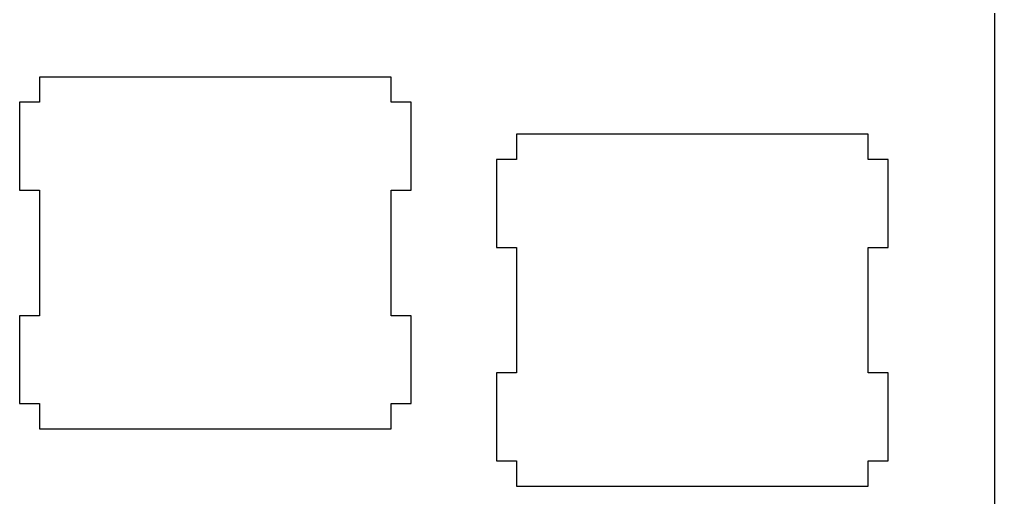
# Model space of a CAD drawing. Extents: x 0 to 145, y 2 to 120.
# Drawn here: x 80.2 to 119.03, y 77.25 to 96.28 of the extents above; entities that cross this region are included whole.
import ezdxf

# ---------------------------------------------------------------- set-up
doc = ezdxf.new("R2010")
doc.units = 0

# ---------------------------------------------------------------- blocks, each defined once
blk = doc.blocks.new('WIRE013')
at = {"layer": 'Row1', "color": 0}
for points in [[(95, 93.9896), (94.9, 93.9896), (94.8, 93.9896), (94.7, 93.9896), (94.6, 93.9896), (94.5, 93.9896), (94.4, 93.9896), (94.3, 93.9896), (94.2, 93.9896), (94.1, 93.9896), (94, 93.9896), (93.9, 93.9896), (93.8, 93.9896), (93.7, 93.9896), (93.6, 93.9896), (93.5, 93.9896), (93.4, 93.9896), (93.3, 93.9896), (93.2, 93.9896), (93.1, 93.9896), (93, 93.9896), (92.9, 93.9896), (92.8, 93.9896), (92.7, 93.9896), (92.6, 93.9896), (92.5, 93.9896), (92.4, 93.9896), (92.3, 93.9896), (92.2, 93.9896), (92.1, 93.9896), (92, 93.9896), (91.9, 93.9896), (91.8, 93.9896), (91.7, 93.9896), (91.6, 93.9896), (91.5, 93.9896), (91.4, 93.9896), (91.3, 93.9896), (91.2, 93.9896), (91.1, 93.9896), (91, 93.9896), (90.9, 93.9896), (90.8, 93.9896), (90.7, 93.9896), (90.6, 93.9896), (90.5, 93.9896), (90.4, 93.9896), (90.3, 93.9896), (90.2, 93.9896), (90.1, 93.9896), (90, 93.9896), (89.9, 93.9896), (89.8, 93.9896), (89.7, 93.9896), (89.6, 93.9896), (89.5, 93.9896), (89.4, 93.9896), (89.3, 93.9896), (89.2, 93.9896), (89.1, 93.9896), (89, 93.9896), (88.9, 93.9896), (88.8, 93.9896), (88.7, 93.9896), (88.6, 93.9896), (88.5, 93.9896), (88.4, 93.9896), (88.3, 93.9896), (88.2, 93.9896), (88.1, 93.9896), (88, 93.9896), (87.9, 93.9896), (87.8, 93.9896), (87.7, 93.9896), (87.6, 93.9896), (87.5, 93.9896), (87.4, 93.9896), (87.3, 93.9896), (87.2, 93.9896), (87.1, 93.9896), (87, 93.9896), (86.9, 93.9896), (86.8, 93.9896), (86.7, 93.9896), (86.6, 93.9896), (86.5, 93.9896), (86.4, 93.9896), (86.3, 93.9896), (86.2, 93.9896), (86.1, 93.9896), (86, 93.9896), (85.9, 93.9896), (85.8, 93.9896), (85.7, 93.9896), (85.6, 93.9896), (85.5, 93.9896), (85.4, 93.9896), (85.3, 93.9896), (85.2, 93.9896), (85.1, 93.9896), (85, 93.9896), (84.9, 93.9896), (84.8, 93.9896), (84.7, 93.9896), (84.6, 93.9896), (84.5, 93.9896), (84.4, 93.9896), (84.3, 93.9896), (84.2, 93.9896), (84.1, 93.9896), (84, 93.9896), (83.9, 93.9896), (83.8, 93.9896), (83.7, 93.9896), (83.6, 93.9896), (83.5, 93.9896), (83.4, 93.9896), (83.3, 93.9896), (83.2, 93.9896), (83.1, 93.9896), (83, 93.9896), (82.9, 93.9896), (82.8, 93.9896), (82.7, 93.9896), (82.6, 93.9896), (82.5, 93.9896), (82.4, 93.9896), (82.3, 93.9896), (82.2, 93.9896), (82.1, 93.9896), (82, 93.9896), (81.9, 93.9896), (81.8, 93.9896), (81.7, 93.9896), (81.6, 93.9896), (81.5, 93.9896), (81.4, 93.9896), (81.3, 93.9896), (81.2, 93.9896), (81.1, 93.9896), (81, 93.9896)], [(81, 93.9896), (81, 93.8896), (81, 93.7896), (81, 93.6896), (81, 93.5896), (81, 93.4896), (81, 93.3896), (81, 93.2896), (81, 93.1896), (81, 93.0896), (81, 92.9896)], [(95, 92.9896), (95, 93.0896), (95, 93.1896), (95, 93.2896), (95, 93.3896), (95, 93.4896), (95, 93.5896), (95, 93.6896), (95, 93.7896), (95, 93.8896), (95, 93.9896)], [(81, 92.9896), (80.9, 92.9896), (80.8, 92.9896), (80.7, 92.9896), (80.6, 92.9896), (80.5, 92.9896), (80.4, 92.9896), (80.3, 92.9896), (80.2, 92.9896)], [(80.2, 92.9896), (80.2, 92.8896), (80.2, 92.7896), (80.2, 92.6896), (80.2, 92.5896), (80.2, 92.4896), (80.2, 92.3896), (80.2, 92.2896), (80.2, 92.1896), (80.2, 92.0896), (80.2, 91.9896), (80.2, 91.8896), (80.2, 91.7896), (80.2, 91.6896), (80.2, 91.5896), (80.2, 91.4896), (80.2, 91.3896), (80.2, 91.2896), (80.2, 91.1896), (80.2, 91.0896), (80.2, 90.9896), (80.2, 90.8896), (80.2, 90.7896), (80.2, 90.6896), (80.2, 90.5896), (80.2, 90.4896), (80.2, 90.3896), (80.2, 90.2896), (80.2, 90.1896), (80.2, 90.0896), (80.2, 89.9896), (80.2, 89.8896), (80.2, 89.7896), (80.2, 89.6896), (80.2, 89.5896), (80.2, 89.4896)], [(95.8, 92.9896), (95.7, 92.9896), (95.6, 92.9896), (95.5, 92.9896), (95.4, 92.9896), (95.3, 92.9896), (95.2, 92.9896), (95.1, 92.9896), (95, 92.9896)], [(95.8, 89.4896), (95.8, 89.5896), (95.8, 89.6896), (95.8, 89.7896), (95.8, 89.8896), (95.8, 89.9896), (95.8, 90.0896), (95.8, 90.1896), (95.8, 90.2896), (95.8, 90.3896), (95.8, 90.4896), (95.8, 90.5896), (95.8, 90.6896), (95.8, 90.7896), (95.8, 90.8896), (95.8, 90.9896), (95.8, 91.0896), (95.8, 91.1896), (95.8, 91.2896), (95.8, 91.3896), (95.8, 91.4896), (95.8, 91.5896), (95.8, 91.6896), (95.8, 91.7896), (95.8, 91.8896), (95.8, 91.9896), (95.8, 92.0896), (95.8, 92.1896), (95.8, 92.2896), (95.8, 92.3896), (95.8, 92.4896), (95.8, 92.5896), (95.8, 92.6896), (95.8, 92.7896), (95.8, 92.8896), (95.8, 92.9896)], [(80.2, 89.4896), (80.3, 89.4896), (80.4, 89.4896), (80.5, 89.4896), (80.6, 89.4896), (80.7, 89.4896), (80.8, 89.4896), (80.9, 89.4896), (81, 89.4896)], [(81, 89.4896), (81, 89.3896), (81, 89.2896), (81, 89.1896), (81, 89.0896), (81, 88.9896), (81, 88.8896), (81, 88.7896), (81, 88.6896), (81, 88.5896), (81, 88.4896), (81, 88.3896), (81, 88.2896), (81, 88.1896), (81, 88.0896), (81, 87.9896), (81, 87.8896), (81, 87.7896), (81, 87.6896), (81, 87.5896), (81, 87.4896), (81, 87.3896), (81, 87.2896), (81, 87.1896), (81, 87.0896), (81, 86.9896), (81, 86.8896), (81, 86.7896), (81, 86.6896), (81, 86.5896), (81, 86.4896), (81, 86.3896), (81, 86.2896), (81, 86.1896), (81, 86.0896), (81, 85.9896), (81, 85.8896), (81, 85.7896), (81, 85.6896), (81, 85.5896), (81, 85.4896), (81, 85.3896), (81, 85.2896), (81, 85.1896), (81, 85.0896), (81, 84.9896), (81, 84.8896), (81, 84.7896), (81, 84.6896), (81, 84.5896), (81, 84.4896)], [(95, 84.4896), (95, 84.5896), (95, 84.6896), (95, 84.7896), (95, 84.8896), (95, 84.9896), (95, 85.0896), (95, 85.1896), (95, 85.2896), (95, 85.3896), (95, 85.4896), (95, 85.5896), (95, 85.6896), (95, 85.7896), (95, 85.8896), (95, 85.9896), (95, 86.0896), (95, 86.1896), (95, 86.2896), (95, 86.3896), (95, 86.4896), (95, 86.5896), (95, 86.6896), (95, 86.7896), (95, 86.8896), (95, 86.9896), (95, 87.0896), (95, 87.1896), (95, 87.2896), (95, 87.3896), (95, 87.4896), (95, 87.5896), (95, 87.6896), (95, 87.7896), (95, 87.8896), (95, 87.9896), (95, 88.0896), (95, 88.1896), (95, 88.2896), (95, 88.3896), (95, 88.4896), (95, 88.5896), (95, 88.6896), (95, 88.7896), (95, 88.8896), (95, 88.9896), (95, 89.0896), (95, 89.1896), (95, 89.2896), (95, 89.3896), (95, 89.4896)], [(95, 89.4896), (95.1, 89.4896), (95.2, 89.4896), (95.3, 89.4896), (95.4, 89.4896), (95.5, 89.4896), (95.6, 89.4896), (95.7, 89.4896), (95.8, 89.4896)], [(81, 84.4896), (80.9, 84.4896), (80.8, 84.4896), (80.7, 84.4896), (80.6, 84.4896), (80.5, 84.4896), (80.4, 84.4896), (80.3, 84.4896), (80.2, 84.4896)], [(80.2, 84.4896), (80.2, 84.3896), (80.2, 84.2896), (80.2, 84.1896), (80.2, 84.0896), (80.2, 83.9896), (80.2, 83.8896), (80.2, 83.7896), (80.2, 83.6896), (80.2, 83.5896), (80.2, 83.4896), (80.2, 83.3896), (80.2, 83.2896), (80.2, 83.1896), (80.2, 83.0896), (80.2, 82.9896), (80.2, 82.8896), (80.2, 82.7896), (80.2, 82.6896), (80.2, 82.5896), (80.2, 82.4896), (80.2, 82.3896), (80.2, 82.2896), (80.2, 82.1896), (80.2, 82.0896), (80.2, 81.9896), (80.2, 81.8896), (80.2, 81.7896), (80.2, 81.6896), (80.2, 81.5896), (80.2, 81.4896), (80.2, 81.3896), (80.2, 81.2896), (80.2, 81.1896), (80.2, 81.0896), (80.2, 80.9896)], [(95.8, 84.4896), (95.7, 84.4896), (95.6, 84.4896), (95.5, 84.4896), (95.4, 84.4896), (95.3, 84.4896), (95.2, 84.4896), (95.1, 84.4896), (95, 84.4896)], [(95.8, 80.9896), (95.8, 81.0896), (95.8, 81.1896), (95.8, 81.2896), (95.8, 81.3896), (95.8, 81.4896), (95.8, 81.5896), (95.8, 81.6896), (95.8, 81.7896), (95.8, 81.8896), (95.8, 81.9896), (95.8, 82.0896), (95.8, 82.1896), (95.8, 82.2896), (95.8, 82.3896), (95.8, 82.4896), (95.8, 82.5896), (95.8, 82.6896), (95.8, 82.7896), (95.8, 82.8896), (95.8, 82.9896), (95.8, 83.0896), (95.8, 83.1896), (95.8, 83.2896), (95.8, 83.3896), (95.8, 83.4896), (95.8, 83.5896), (95.8, 83.6896), (95.8, 83.7896), (95.8, 83.8896), (95.8, 83.9896), (95.8, 84.0896), (95.8, 84.1896), (95.8, 84.2896), (95.8, 84.3896), (95.8, 84.4896)], [(80.2, 80.9896), (80.3, 80.9896), (80.4, 80.9896), (80.5, 80.9896), (80.6, 80.9896), (80.7, 80.9896), (80.8, 80.9896), (80.9, 80.9896), (81, 80.9896)], [(81, 80.9896), (81, 80.8896), (81, 80.7896), (81, 80.6896), (81, 80.5896), (81, 80.4896), (81, 80.3896), (81, 80.2896), (81, 80.1896), (81, 80.0896), (81, 79.9896)], [(95, 79.9896), (95, 80.0896), (95, 80.1896), (95, 80.2896), (95, 80.3896), (95, 80.4896), (95, 80.5896), (95, 80.6896), (95, 80.7896), (95, 80.8896), (95, 80.9896)], [(95, 80.9896), (95.1, 80.9896), (95.2, 80.9896), (95.3, 80.9896), (95.4, 80.9896), (95.5, 80.9896), (95.6, 80.9896), (95.7, 80.9896), (95.8, 80.9896)], [(81, 79.9896), (81.1, 79.9896), (81.2, 79.9896), (81.3, 79.9896), (81.4, 79.9896), (81.5, 79.9896), (81.6, 79.9896), (81.7, 79.9896), (81.8, 79.9896), (81.9, 79.9896), (82, 79.9896), (82.1, 79.9896), (82.2, 79.9896), (82.3, 79.9896), (82.4, 79.9896), (82.5, 79.9896), (82.6, 79.9896), (82.7, 79.9896), (82.8, 79.9896), (82.9, 79.9896), (83, 79.9896), (83.1, 79.9896), (83.2, 79.9896), (83.3, 79.9896), (83.4, 79.9896), (83.5, 79.9896), (83.6, 79.9896), (83.7, 79.9896), (83.8, 79.9896), (83.9, 79.9896), (84, 79.9896), (84.1, 79.9896), (84.2, 79.9896), (84.3, 79.9896), (84.4, 79.9896), (84.5, 79.9896), (84.6, 79.9896), (84.7, 79.9896), (84.8, 79.9896), (84.9, 79.9896), (85, 79.9896), (85.1, 79.9896), (85.2, 79.9896), (85.3, 79.9896), (85.4, 79.9896), (85.5, 79.9896), (85.6, 79.9896), (85.7, 79.9896), (85.8, 79.9896), (85.9, 79.9896), (86, 79.9896), (86.1, 79.9896), (86.2, 79.9896), (86.3, 79.9896), (86.4, 79.9896), (86.5, 79.9896), (86.6, 79.9896), (86.7, 79.9896), (86.8, 79.9896), (86.9, 79.9896), (87, 79.9896), (87.1, 79.9896), (87.2, 79.9896), (87.3, 79.9896), (87.4, 79.9896), (87.5, 79.9896), (87.6, 79.9896), (87.7, 79.9896), (87.8, 79.9896), (87.9, 79.9896), (88, 79.9896), (88.1, 79.9896), (88.2, 79.9896), (88.3, 79.9896), (88.4, 79.9896), (88.5, 79.9896), (88.6, 79.9896), (88.7, 79.9896), (88.8, 79.9896), (88.9, 79.9896), (89, 79.9896), (89.1, 79.9896), (89.2, 79.9896), (89.3, 79.9896), (89.4, 79.9896), (89.5, 79.9896), (89.6, 79.9896), (89.7, 79.9896), (89.8, 79.9896), (89.9, 79.9896), (90, 79.9896), (90.1, 79.9896), (90.2, 79.9896), (90.3, 79.9896), (90.4, 79.9896), (90.5, 79.9896), (90.6, 79.9896), (90.7, 79.9896), (90.8, 79.9896), (90.9, 79.9896), (91, 79.9896), (91.1, 79.9896), (91.2, 79.9896), (91.3, 79.9896), (91.4, 79.9896), (91.5, 79.9896), (91.6, 79.9896), (91.7, 79.9896), (91.8, 79.9896), (91.9, 79.9896), (92, 79.9896), (92.1, 79.9896), (92.2, 79.9896), (92.3, 79.9896), (92.4, 79.9896), (92.5, 79.9896), (92.6, 79.9896), (92.7, 79.9896), (92.8, 79.9896), (92.9, 79.9896), (93, 79.9896), (93.1, 79.9896), (93.2, 79.9896), (93.3, 79.9896), (93.4, 79.9896), (93.5, 79.9896), (93.6, 79.9896), (93.7, 79.9896), (93.8, 79.9896), (93.9, 79.9896), (94, 79.9896), (94.1, 79.9896), (94.2, 79.9896), (94.3, 79.9896), (94.4, 79.9896), (94.5, 79.9896), (94.6, 79.9896), (94.7, 79.9896), (94.8, 79.9896), (94.9, 79.9896), (95, 79.9896)]]:
    blk.add_lwpolyline(points, dxfattribs=at)
blk = doc.blocks.new('WIRE014')
at = {"layer": 'Row1', "color": 0}
for points in [[(114, 91.7096), (113.9, 91.7096), (113.8, 91.7096), (113.7, 91.7096), (113.6, 91.7096), (113.5, 91.7096), (113.4, 91.7096), (113.3, 91.7096), (113.2, 91.7096), (113.1, 91.7096), (113, 91.7096), (112.9, 91.7096), (112.8, 91.7096), (112.7, 91.7096), (112.6, 91.7096), (112.5, 91.7096), (112.4, 91.7096), (112.3, 91.7096), (112.2, 91.7096), (112.1, 91.7096), (112, 91.7096), (111.9, 91.7096), (111.8, 91.7096), (111.7, 91.7096), (111.6, 91.7096), (111.5, 91.7096), (111.4, 91.7096), (111.3, 91.7096), (111.2, 91.7096), (111.1, 91.7096), (111, 91.7096), (110.9, 91.7096), (110.8, 91.7096), (110.7, 91.7096), (110.6, 91.7096), (110.5, 91.7096), (110.4, 91.7096), (110.3, 91.7096), (110.2, 91.7096), (110.1, 91.7096), (110, 91.7096), (109.9, 91.7096), (109.8, 91.7096), (109.7, 91.7096), (109.6, 91.7096), (109.5, 91.7096), (109.4, 91.7096), (109.3, 91.7096), (109.2, 91.7096), (109.1, 91.7096), (109, 91.7096), (108.9, 91.7096), (108.8, 91.7096), (108.7, 91.7096), (108.6, 91.7096), (108.5, 91.7096), (108.4, 91.7096), (108.3, 91.7096), (108.2, 91.7096), (108.1, 91.7096), (108, 91.7096), (107.9, 91.7096), (107.8, 91.7096), (107.7, 91.7096), (107.6, 91.7096), (107.5, 91.7096), (107.4, 91.7096), (107.3, 91.7096), (107.2, 91.7096), (107.1, 91.7096), (107, 91.7096), (106.9, 91.7096), (106.8, 91.7096), (106.7, 91.7096), (106.6, 91.7096), (106.5, 91.7096), (106.4, 91.7096), (106.3, 91.7096), (106.2, 91.7096), (106.1, 91.7096), (106, 91.7096), (105.9, 91.7096), (105.8, 91.7096), (105.7, 91.7096), (105.6, 91.7096), (105.5, 91.7096), (105.4, 91.7096), (105.3, 91.7096), (105.2, 91.7096), (105.1, 91.7096), (105, 91.7096), (104.9, 91.7096), (104.8, 91.7096), (104.7, 91.7096), (104.6, 91.7096), (104.5, 91.7096), (104.4, 91.7096), (104.3, 91.7096), (104.2, 91.7096), (104.1, 91.7096), (104, 91.7096), (103.9, 91.7096), (103.8, 91.7096), (103.7, 91.7096), (103.6, 91.7096), (103.5, 91.7096), (103.4, 91.7096), (103.3, 91.7096), (103.2, 91.7096), (103.1, 91.7096), (103, 91.7096), (102.9, 91.7096), (102.8, 91.7096), (102.7, 91.7096), (102.6, 91.7096), (102.5, 91.7096), (102.4, 91.7096), (102.3, 91.7096), (102.2, 91.7096), (102.1, 91.7096), (102, 91.7096), (101.9, 91.7096), (101.8, 91.7096), (101.7, 91.7096), (101.6, 91.7096), (101.5, 91.7096), (101.4, 91.7096), (101.3, 91.7096), (101.2, 91.7096), (101.1, 91.7096), (101, 91.7096), (100.9, 91.7096), (100.8, 91.7096), (100.7, 91.7096), (100.6, 91.7096), (100.5, 91.7096), (100.4, 91.7096), (100.3, 91.7096), (100.2, 91.7096), (100.1, 91.7096), (100, 91.7096)], [(100, 91.7096), (100, 91.6096), (100, 91.5096), (100, 91.4096), (100, 91.3096), (100, 91.2096), (100, 91.1096), (100, 91.0096), (100, 90.9096), (100, 90.8096), (100, 90.7096)], [(114, 90.7096), (114, 90.8096), (114, 90.9096), (114, 91.0096), (114, 91.1096), (114, 91.2096), (114, 91.3096), (114, 91.4096), (114, 91.5096), (114, 91.6096), (114, 91.7096)], [(100, 90.7096), (99.9, 90.7096), (99.8, 90.7096), (99.7, 90.7096), (99.6, 90.7096), (99.5, 90.7096), (99.4, 90.7096), (99.3, 90.7096), (99.2, 90.7096)], [(99.2, 90.7096), (99.2, 90.6096), (99.2, 90.5096), (99.2, 90.4096), (99.2, 90.3096), (99.2, 90.2096), (99.2, 90.1096), (99.2, 90.0096), (99.2, 89.9096), (99.2, 89.8096), (99.2, 89.7096), (99.2, 89.6096), (99.2, 89.5096), (99.2, 89.4096), (99.2, 89.3096), (99.2, 89.2096), (99.2, 89.1096), (99.2, 89.0096), (99.2, 88.9096), (99.2, 88.8096), (99.2, 88.7096), (99.2, 88.6096), (99.2, 88.5096), (99.2, 88.4096), (99.2, 88.3096), (99.2, 88.2096), (99.2, 88.1096), (99.2, 88.0096), (99.2, 87.9096), (99.2, 87.8096), (99.2, 87.7096), (99.2, 87.6096), (99.2, 87.5096), (99.2, 87.4096), (99.2, 87.3096), (99.2, 87.2096)], [(114.8, 90.7096), (114.7, 90.7096), (114.6, 90.7096), (114.5, 90.7096), (114.4, 90.7096), (114.3, 90.7096), (114.2, 90.7096), (114.1, 90.7096), (114, 90.7096)], [(114.8, 87.2096), (114.8, 87.3096), (114.8, 87.4096), (114.8, 87.5096), (114.8, 87.6096), (114.8, 87.7096), (114.8, 87.8096), (114.8, 87.9096), (114.8, 88.0096), (114.8, 88.1096), (114.8, 88.2096), (114.8, 88.3096), (114.8, 88.4096), (114.8, 88.5096), (114.8, 88.6096), (114.8, 88.7096), (114.8, 88.8096), (114.8, 88.9096), (114.8, 89.0096), (114.8, 89.1096), (114.8, 89.2096), (114.8, 89.3096), (114.8, 89.4096), (114.8, 89.5096), (114.8, 89.6096), (114.8, 89.7096), (114.8, 89.8096), (114.8, 89.9096), (114.8, 90.0096), (114.8, 90.1096), (114.8, 90.2096), (114.8, 90.3096), (114.8, 90.4096), (114.8, 90.5096), (114.8, 90.6096), (114.8, 90.7096)], [(99.2, 87.2096), (99.3, 87.2096), (99.4, 87.2096), (99.5, 87.2096), (99.6, 87.2096), (99.7, 87.2096), (99.8, 87.2096), (99.9, 87.2096), (100, 87.2096)], [(100, 87.2096), (100, 87.1096), (100, 87.0096), (100, 86.9096), (100, 86.8096), (100, 86.7096), (100, 86.6096), (100, 86.5096), (100, 86.4096), (100, 86.3096), (100, 86.2096), (100, 86.1096), (100, 86.0096), (100, 85.9096), (100, 85.8096), (100, 85.7096), (100, 85.6096), (100, 85.5096), (100, 85.4096), (100, 85.3096), (100, 85.2096), (100, 85.1096), (100, 85.0096), (100, 84.9096), (100, 84.8096), (100, 84.7096), (100, 84.6096), (100, 84.5096), (100, 84.4096), (100, 84.3096), (100, 84.2096), (100, 84.1096), (100, 84.0096), (100, 83.9096), (100, 83.8096), (100, 83.7096), (100, 83.6096), (100, 83.5096), (100, 83.4096), (100, 83.3096), (100, 83.2096), (100, 83.1096), (100, 83.0096), (100, 82.9096), (100, 82.8096), (100, 82.7096), (100, 82.6096), (100, 82.5096), (100, 82.4096), (100, 82.3096), (100, 82.2096)], [(114, 82.2096), (114, 82.3096), (114, 82.4096), (114, 82.5096), (114, 82.6096), (114, 82.7096), (114, 82.8096), (114, 82.9096), (114, 83.0096), (114, 83.1096), (114, 83.2096), (114, 83.3096), (114, 83.4096), (114, 83.5096), (114, 83.6096), (114, 83.7096), (114, 83.8096), (114, 83.9096), (114, 84.0096), (114, 84.1096), (114, 84.2096), (114, 84.3096), (114, 84.4096), (114, 84.5096), (114, 84.6096), (114, 84.7096), (114, 84.8096), (114, 84.9096), (114, 85.0096), (114, 85.1096), (114, 85.2096), (114, 85.3096), (114, 85.4096), (114, 85.5096), (114, 85.6096), (114, 85.7096), (114, 85.8096), (114, 85.9096), (114, 86.0096), (114, 86.1096), (114, 86.2096), (114, 86.3096), (114, 86.4096), (114, 86.5096), (114, 86.6096), (114, 86.7096), (114, 86.8096), (114, 86.9096), (114, 87.0096), (114, 87.1096), (114, 87.2096)], [(114, 87.2096), (114.1, 87.2096), (114.2, 87.2096), (114.3, 87.2096), (114.4, 87.2096), (114.5, 87.2096), (114.6, 87.2096), (114.7, 87.2096), (114.8, 87.2096)], [(100, 82.2096), (99.9, 82.2096), (99.8, 82.2096), (99.7, 82.2096), (99.6, 82.2096), (99.5, 82.2096), (99.4, 82.2096), (99.3, 82.2096), (99.2, 82.2096)], [(99.2, 82.2096), (99.2, 82.1096), (99.2, 82.0096), (99.2, 81.9096), (99.2, 81.8096), (99.2, 81.7096), (99.2, 81.6096), (99.2, 81.5096), (99.2, 81.4096), (99.2, 81.3096), (99.2, 81.2096), (99.2, 81.1096), (99.2, 81.0096), (99.2, 80.9096), (99.2, 80.8096), (99.2, 80.7096), (99.2, 80.6096), (99.2, 80.5096), (99.2, 80.4096), (99.2, 80.3096), (99.2, 80.2096), (99.2, 80.1096), (99.2, 80.0096), (99.2, 79.9096), (99.2, 79.8096), (99.2, 79.7096), (99.2, 79.6096), (99.2, 79.5096), (99.2, 79.4096), (99.2, 79.3096), (99.2, 79.2096), (99.2, 79.1096), (99.2, 79.0096), (99.2, 78.9096), (99.2, 78.8096), (99.2, 78.7096)], [(114.8, 82.2096), (114.7, 82.2096), (114.6, 82.2096), (114.5, 82.2096), (114.4, 82.2096), (114.3, 82.2096), (114.2, 82.2096), (114.1, 82.2096), (114, 82.2096)], [(114.8, 78.7096), (114.8, 78.8096), (114.8, 78.9096), (114.8, 79.0096), (114.8, 79.1096), (114.8, 79.2096), (114.8, 79.3096), (114.8, 79.4096), (114.8, 79.5096), (114.8, 79.6096), (114.8, 79.7096), (114.8, 79.8096), (114.8, 79.9096), (114.8, 80.0096), (114.8, 80.1096), (114.8, 80.2096), (114.8, 80.3096), (114.8, 80.4096), (114.8, 80.5096), (114.8, 80.6096), (114.8, 80.7096), (114.8, 80.8096), (114.8, 80.9096), (114.8, 81.0096), (114.8, 81.1096), (114.8, 81.2096), (114.8, 81.3096), (114.8, 81.4096), (114.8, 81.5096), (114.8, 81.6096), (114.8, 81.7096), (114.8, 81.8096), (114.8, 81.9096), (114.8, 82.0096), (114.8, 82.1096), (114.8, 82.2096)], [(99.2, 78.7096), (99.3, 78.7096), (99.4, 78.7096), (99.5, 78.7096), (99.6, 78.7096), (99.7, 78.7096), (99.8, 78.7096), (99.9, 78.7096), (100, 78.7096)], [(100, 78.7096), (100, 78.6096), (100, 78.5096), (100, 78.4096), (100, 78.3096), (100, 78.2096), (100, 78.1096), (100, 78.0096), (100, 77.9096), (100, 77.8096), (100, 77.7096)], [(114, 77.7096), (114, 77.8096), (114, 77.9096), (114, 78.0096), (114, 78.1096), (114, 78.2096), (114, 78.3096), (114, 78.4096), (114, 78.5096), (114, 78.6096), (114, 78.7096)], [(114, 78.7096), (114.1, 78.7096), (114.2, 78.7096), (114.3, 78.7096), (114.4, 78.7096), (114.5, 78.7096), (114.6, 78.7096), (114.7, 78.7096), (114.8, 78.7096)], [(100, 77.7096), (100.1, 77.7096), (100.2, 77.7096), (100.3, 77.7096), (100.4, 77.7096), (100.5, 77.7096), (100.6, 77.7096), (100.7, 77.7096), (100.8, 77.7096), (100.9, 77.7096), (101, 77.7096), (101.1, 77.7096), (101.2, 77.7096), (101.3, 77.7096), (101.4, 77.7096), (101.5, 77.7096), (101.6, 77.7096), (101.7, 77.7096), (101.8, 77.7096), (101.9, 77.7096), (102, 77.7096), (102.1, 77.7096), (102.2, 77.7096), (102.3, 77.7096), (102.4, 77.7096), (102.5, 77.7096), (102.6, 77.7096), (102.7, 77.7096), (102.8, 77.7096), (102.9, 77.7096), (103, 77.7096), (103.1, 77.7096), (103.2, 77.7096), (103.3, 77.7096), (103.4, 77.7096), (103.5, 77.7096), (103.6, 77.7096), (103.7, 77.7096), (103.8, 77.7096), (103.9, 77.7096), (104, 77.7096), (104.1, 77.7096), (104.2, 77.7096), (104.3, 77.7096), (104.4, 77.7096), (104.5, 77.7096), (104.6, 77.7096), (104.7, 77.7096), (104.8, 77.7096), (104.9, 77.7096), (105, 77.7096), (105.1, 77.7096), (105.2, 77.7096), (105.3, 77.7096), (105.4, 77.7096), (105.5, 77.7096), (105.6, 77.7096), (105.7, 77.7096), (105.8, 77.7096), (105.9, 77.7096), (106, 77.7096), (106.1, 77.7096), (106.2, 77.7096), (106.3, 77.7096), (106.4, 77.7096), (106.5, 77.7096), (106.6, 77.7096), (106.7, 77.7096), (106.8, 77.7096), (106.9, 77.7096), (107, 77.7096), (107.1, 77.7096), (107.2, 77.7096), (107.3, 77.7096), (107.4, 77.7096), (107.5, 77.7096), (107.6, 77.7096), (107.7, 77.7096), (107.8, 77.7096), (107.9, 77.7096), (108, 77.7096), (108.1, 77.7096), (108.2, 77.7096), (108.3, 77.7096), (108.4, 77.7096), (108.5, 77.7096), (108.6, 77.7096), (108.7, 77.7096), (108.8, 77.7096), (108.9, 77.7096), (109, 77.7096), (109.1, 77.7096), (109.2, 77.7096), (109.3, 77.7096), (109.4, 77.7096), (109.5, 77.7096), (109.6, 77.7096), (109.7, 77.7096), (109.8, 77.7096), (109.9, 77.7096), (110, 77.7096), (110.1, 77.7096), (110.2, 77.7096), (110.3, 77.7096), (110.4, 77.7096), (110.5, 77.7096), (110.6, 77.7096), (110.7, 77.7096), (110.8, 77.7096), (110.9, 77.7096), (111, 77.7096), (111.1, 77.7096), (111.2, 77.7096), (111.3, 77.7096), (111.4, 77.7096), (111.5, 77.7096), (111.6, 77.7096), (111.7, 77.7096), (111.8, 77.7096), (111.9, 77.7096), (112, 77.7096), (112.1, 77.7096), (112.2, 77.7096), (112.3, 77.7096), (112.4, 77.7096), (112.5, 77.7096), (112.6, 77.7096), (112.7, 77.7096), (112.8, 77.7096), (112.9, 77.7096), (113, 77.7096), (113.1, 77.7096), (113.2, 77.7096), (113.3, 77.7096), (113.4, 77.7096), (113.5, 77.7096), (113.6, 77.7096), (113.7, 77.7096), (113.8, 77.7096), (113.9, 77.7096), (114, 77.7096)]]:
    blk.add_lwpolyline(points, dxfattribs=at)
blk = doc.blocks.new('BLOCK_LINE057')
at = {"layer": 'StraigtLineTop', "color": 0}
blk.add_lwpolyline([(119.032, 110.695), (119.032, 110.595), (119.032, 110.495), (119.032, 110.395), (119.032, 110.295), (119.032, 110.195), (119.032, 110.096), (119.032, 109.996), (119.032, 109.896), (119.032, 109.796), (119.032, 109.696), (119.032, 109.596), (119.032, 109.496), (119.032, 109.397), (119.032, 109.297), (119.032, 109.197), (119.032, 109.097), (119.032, 108.997), (119.032, 108.897), (119.032, 108.798), (119.032, 108.698), (119.032, 108.598), (119.032, 108.498), (119.032, 108.398), (119.032, 108.298), (119.032, 108.198), (119.032, 108.099), (119.032, 107.999), (119.032, 107.899), (119.032, 107.799), (119.032, 107.699), (119.032, 107.599), (119.032, 107.5), (119.032, 107.4), (119.032, 107.3), (119.032, 107.2), (119.032, 107.1), (119.032, 107), (119.032, 106.9), (119.032, 106.801), (119.032, 106.701), (119.032, 106.601), (119.032, 106.501), (119.032, 106.401), (119.032, 106.301), (119.032, 106.202), (119.032, 106.102), (119.032, 106.002), (119.032, 105.902), (119.032, 105.802), (119.032, 105.702), (119.032, 105.603), (119.032, 105.503), (119.032, 105.403), (119.032, 105.303), (119.032, 105.203), (119.032, 105.103), (119.032, 105.003), (119.032, 104.904), (119.032, 104.804), (119.032, 104.704), (119.032, 104.604), (119.032, 104.504), (119.032, 104.404), (119.032, 104.305), (119.032, 104.205), (119.032, 104.105), (119.032, 104.005), (119.032, 103.905), (119.032, 103.805), (119.032, 103.705), (119.032, 103.606), (119.032, 103.506), (119.032, 103.406), (119.032, 103.306), (119.032, 103.206), (119.032, 103.106), (119.032, 103.007), (119.032, 102.907), (119.032, 102.807), (119.032, 102.707), (119.032, 102.607), (119.032, 102.507), (119.032, 102.407), (119.032, 102.308), (119.032, 102.208), (119.032, 102.108), (119.032, 102.008), (119.032, 101.908), (119.032, 101.808), (119.032, 101.709), (119.032, 101.609), (119.032, 101.509), (119.032, 101.409), (119.032, 101.309), (119.032, 101.209), (119.032, 101.11), (119.032, 101.01), (119.032, 100.91), (119.032, 100.81), (119.032, 100.71), (119.032, 100.61), (119.032, 100.51), (119.032, 100.411), (119.032, 100.311), (119.032, 100.211), (119.032, 100.111), (119.032, 100.011), (119.032, 99.911), (119.032, 99.812), (119.032, 99.712), (119.032, 99.612), (119.032, 99.512), (119.032, 99.412), (119.032, 99.312), (119.032, 99.212), (119.032, 99.113), (119.032, 99.013), (119.032, 98.913), (119.032, 98.813), (119.032, 98.713), (119.032, 98.613), (119.032, 98.514), (119.032, 98.414), (119.032, 98.314), (119.032, 98.214), (119.032, 98.114), (119.032, 98.014), (119.032, 97.915), (119.032, 97.815), (119.032, 97.715), (119.032, 97.615), (119.032, 97.515), (119.032, 97.415), (119.032, 97.315), (119.032, 97.216), (119.032, 97.116), (119.032, 97.016), (119.032, 96.916), (119.032, 96.816), (119.032, 96.716), (119.032, 96.617), (119.032, 96.517), (119.032, 96.417), (119.032, 96.317), (119.032, 96.217), (119.032, 96.117), (119.032, 96.017), (119.032, 95.918), (119.032, 95.818), (119.032, 95.718), (119.032, 95.618), (119.032, 95.518), (119.032, 95.418), (119.032, 95.319), (119.032, 95.219), (119.032, 95.119), (119.032, 95.019), (119.032, 94.919), (119.032, 94.819), (119.032, 94.719), (119.032, 94.62), (119.032, 94.52), (119.032, 94.42), (119.032, 94.32), (119.032, 94.22), (119.032, 94.12), (119.032, 94.021), (119.032, 93.921), (119.032, 93.821), (119.032, 93.721), (119.032, 93.621), (119.032, 93.521), (119.032, 93.422), (119.032, 93.322), (119.032, 93.222), (119.032, 93.122), (119.032, 93.022), (119.032, 92.922), (119.032, 92.822), (119.032, 92.723), (119.032, 92.623), (119.032, 92.523), (119.032, 92.423), (119.032, 92.323), (119.032, 92.223), (119.032, 92.124), (119.032, 92.024), (119.032, 91.924), (119.032, 91.824), (119.032, 91.724), (119.032, 91.624), (119.032, 91.524), (119.032, 91.425), (119.032, 91.325), (119.032, 91.225), (119.032, 91.125), (119.032, 91.025), (119.032, 90.925), (119.032, 90.826), (119.032, 90.726), (119.032, 90.626), (119.032, 90.526), (119.032, 90.426), (119.032, 90.326), (119.032, 90.226), (119.032, 90.127), (119.032, 90.027), (119.032, 89.927), (119.032, 89.827), (119.032, 89.727), (119.032, 89.627), (119.032, 89.528), (119.032, 89.428), (119.032, 89.328), (119.032, 89.228), (119.032, 89.128), (119.032, 89.028), (119.032, 88.929), (119.032, 88.829), (119.032, 88.729), (119.032, 88.629), (119.032, 88.529), (119.032, 88.429), (119.032, 88.329), (119.032, 88.23), (119.032, 88.13), (119.032, 88.03), (119.032, 87.93), (119.032, 87.83), (119.032, 87.73), (119.032, 87.631), (119.032, 87.531), (119.032, 87.431), (119.032, 87.331), (119.032, 87.231), (119.032, 87.131), (119.032, 87.031), (119.032, 86.932), (119.032, 86.832), (119.032, 86.732), (119.032, 86.632), (119.032, 86.532), (119.032, 86.432), (119.032, 86.333), (119.032, 86.233), (119.032, 86.133), (119.032, 86.033), (119.032, 85.933), (119.032, 85.833), (119.032, 85.733), (119.032, 85.634), (119.032, 85.534), (119.032, 85.434), (119.032, 85.334), (119.032, 85.234), (119.032, 85.134), (119.032, 85.035), (119.032, 84.935), (119.032, 84.835), (119.032, 84.735), (119.032, 84.635), (119.032, 84.535), (119.032, 84.436), (119.032, 84.336), (119.032, 84.236), (119.032, 84.136), (119.032, 84.036), (119.032, 83.936), (119.032, 83.836), (119.032, 83.737), (119.032, 83.637), (119.032, 83.537), (119.032, 83.437), (119.032, 83.337), (119.032, 83.237), (119.032, 83.138), (119.032, 83.038), (119.032, 82.938), (119.032, 82.838), (119.032, 82.738), (119.032, 82.638), (119.032, 82.538), (119.032, 82.439), (119.032, 82.339), (119.032, 82.239), (119.032, 82.139), (119.032, 82.039), (119.032, 81.939), (119.032, 81.84), (119.032, 81.74), (119.032, 81.64), (119.032, 81.54), (119.032, 81.44), (119.032, 81.34), (119.032, 81.24), (119.032, 81.141), (119.032, 81.041), (119.032, 80.941), (119.032, 80.841), (119.032, 80.741), (119.032, 80.641), (119.032, 80.542), (119.032, 80.442), (119.032, 80.342), (119.032, 80.242), (119.032, 80.142), (119.032, 80.042), (119.032, 79.943), (119.032, 79.843), (119.032, 79.743), (119.032, 79.643), (119.032, 79.543), (119.032, 79.443), (119.032, 79.343), (119.032, 79.244), (119.032, 79.144), (119.032, 79.044), (119.032, 78.944), (119.032, 78.844), (119.032, 78.744), (119.032, 78.645), (119.032, 78.545), (119.032, 78.445), (119.032, 78.345), (119.032, 78.245), (119.032, 78.145), (119.032, 78.045), (119.032, 77.946), (119.032, 77.846), (119.032, 77.746), (119.032, 77.646), (119.032, 77.546), (119.032, 77.446), (119.032, 77.347), (119.032, 77.247), (119.032, 77.147), (119.032, 77.047), (119.032, 76.947), (119.032, 76.847), (119.032, 76.748), (119.032, 76.648), (119.032, 76.548), (119.032, 76.448), (119.032, 76.348), (119.032, 76.248), (119.032, 76.148), (119.032, 76.049), (119.032, 75.949), (119.032, 75.849), (119.032, 75.749), (119.032, 75.649), (119.032, 75.549), (119.032, 75.45), (119.032, 75.35), (119.032, 75.25), (119.032, 75.15), (119.032, 75.05), (119.032, 74.95), (119.032, 74.85), (119.032, 74.751), (119.032, 74.651), (119.032, 74.551), (119.032, 74.451), (119.032, 74.351), (119.032, 74.251), (119.032, 74.152), (119.032, 74.052), (119.032, 73.952), (119.032, 73.852), (119.032, 73.752), (119.032, 73.652), (119.032, 73.552), (119.032, 73.453), (119.032, 73.353), (119.032, 73.253), (119.032, 73.153), (119.032, 73.053), (119.032, 72.953), (119.032, 72.854), (119.032, 72.754), (119.032, 72.654), (119.032, 72.554), (119.032, 72.454), (119.032, 72.354), (119.032, 72.255), (119.032, 72.155), (119.032, 72.055), (119.032, 71.955), (119.032, 71.855), (119.032, 71.755), (119.032, 71.655), (119.032, 71.556), (119.032, 71.456), (119.032, 71.356), (119.032, 71.256), (119.032, 71.156), (119.032, 71.056), (119.032, 70.957), (119.032, 70.857), (119.032, 70.757), (119.032, 70.657), (119.032, 70.557), (119.032, 70.457)], dxfattribs=at)

msp = doc.modelspace()

# ---------------------------------------------------------------- block references
at = {"layer": 'Row1', "color": 0}
for name in ['WIRE013', 'WIRE014']:
    msp.add_blockref(name, (0, 0), dxfattribs=at)
at = {"layer": 'StraigtLineTop', "color": 0}
msp.add_blockref('BLOCK_LINE057', (0, 0), dxfattribs=at)

doc.saveas('drawing.dxf')
